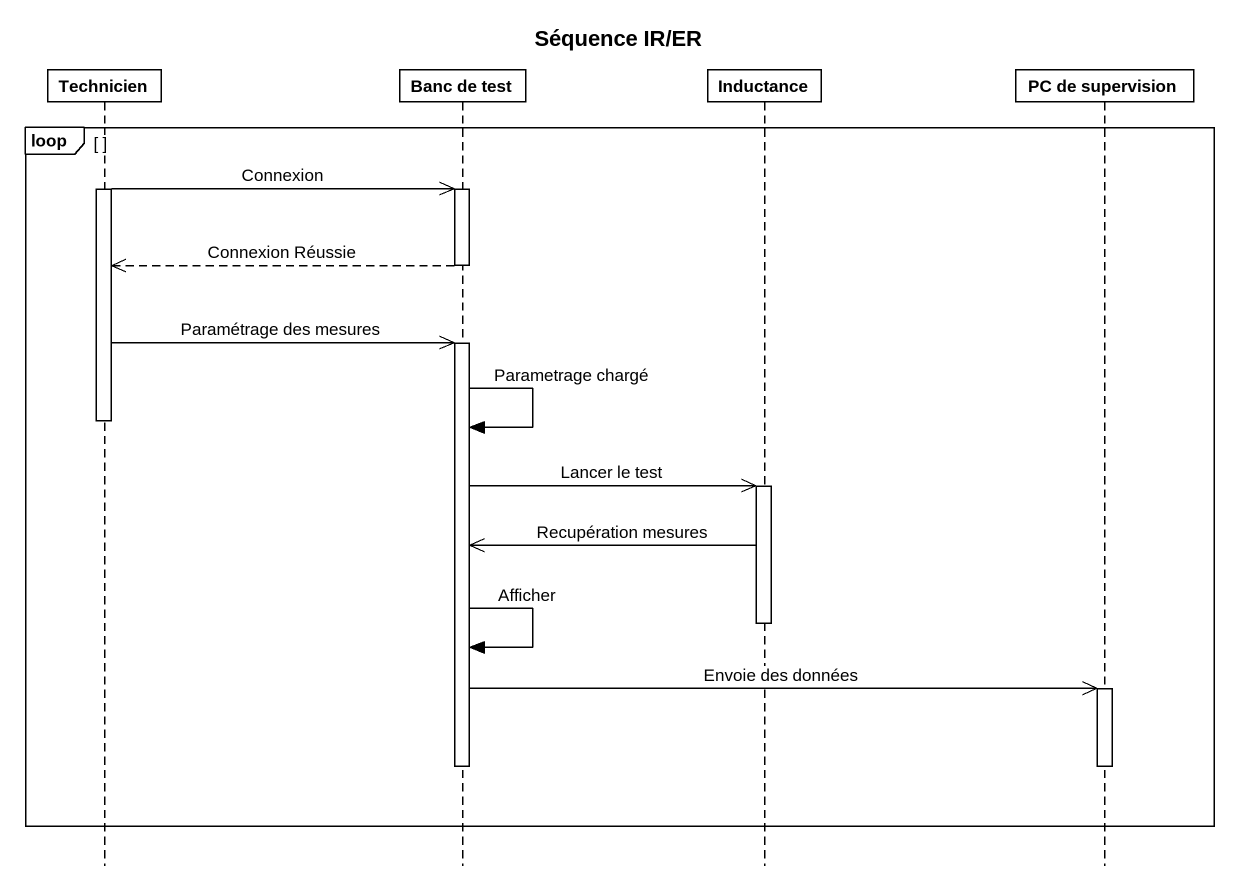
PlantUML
@startuml
title Séquence IR/ER
hide footbox
participant Technicien
participant "Banc de test" as Banc_de_test
participant Inductance
participant "PC de supervision" as PC_de_supervision

loop
  activate Technicien
  Technicien ->> Banc_de_test : Connexion
  activate Banc_de_test
  Banc_de_test -->> Technicien : Connexion Réussie
  deactivate Banc_de_test
  Technicien ->> Banc_de_test : Paramétrage des mesures
  activate Banc_de_test
  deactivate Technicien
  Banc_de_test -> Banc_de_test : Parametrage chargé
  Banc_de_test ->> Inductance : Lancer le test
  activate Inductance
  Inductance ->> Banc_de_test : Recupération mesures
  deactivate Inductance
  Banc_de_test -> Banc_de_test : Afficher
  Banc_de_test ->> PC_de_supervision : Envoie des données
  activate PC_de_supervision
  deactivate Banc_de_test
  deactivate PC_de_supervision
end
@enduml
